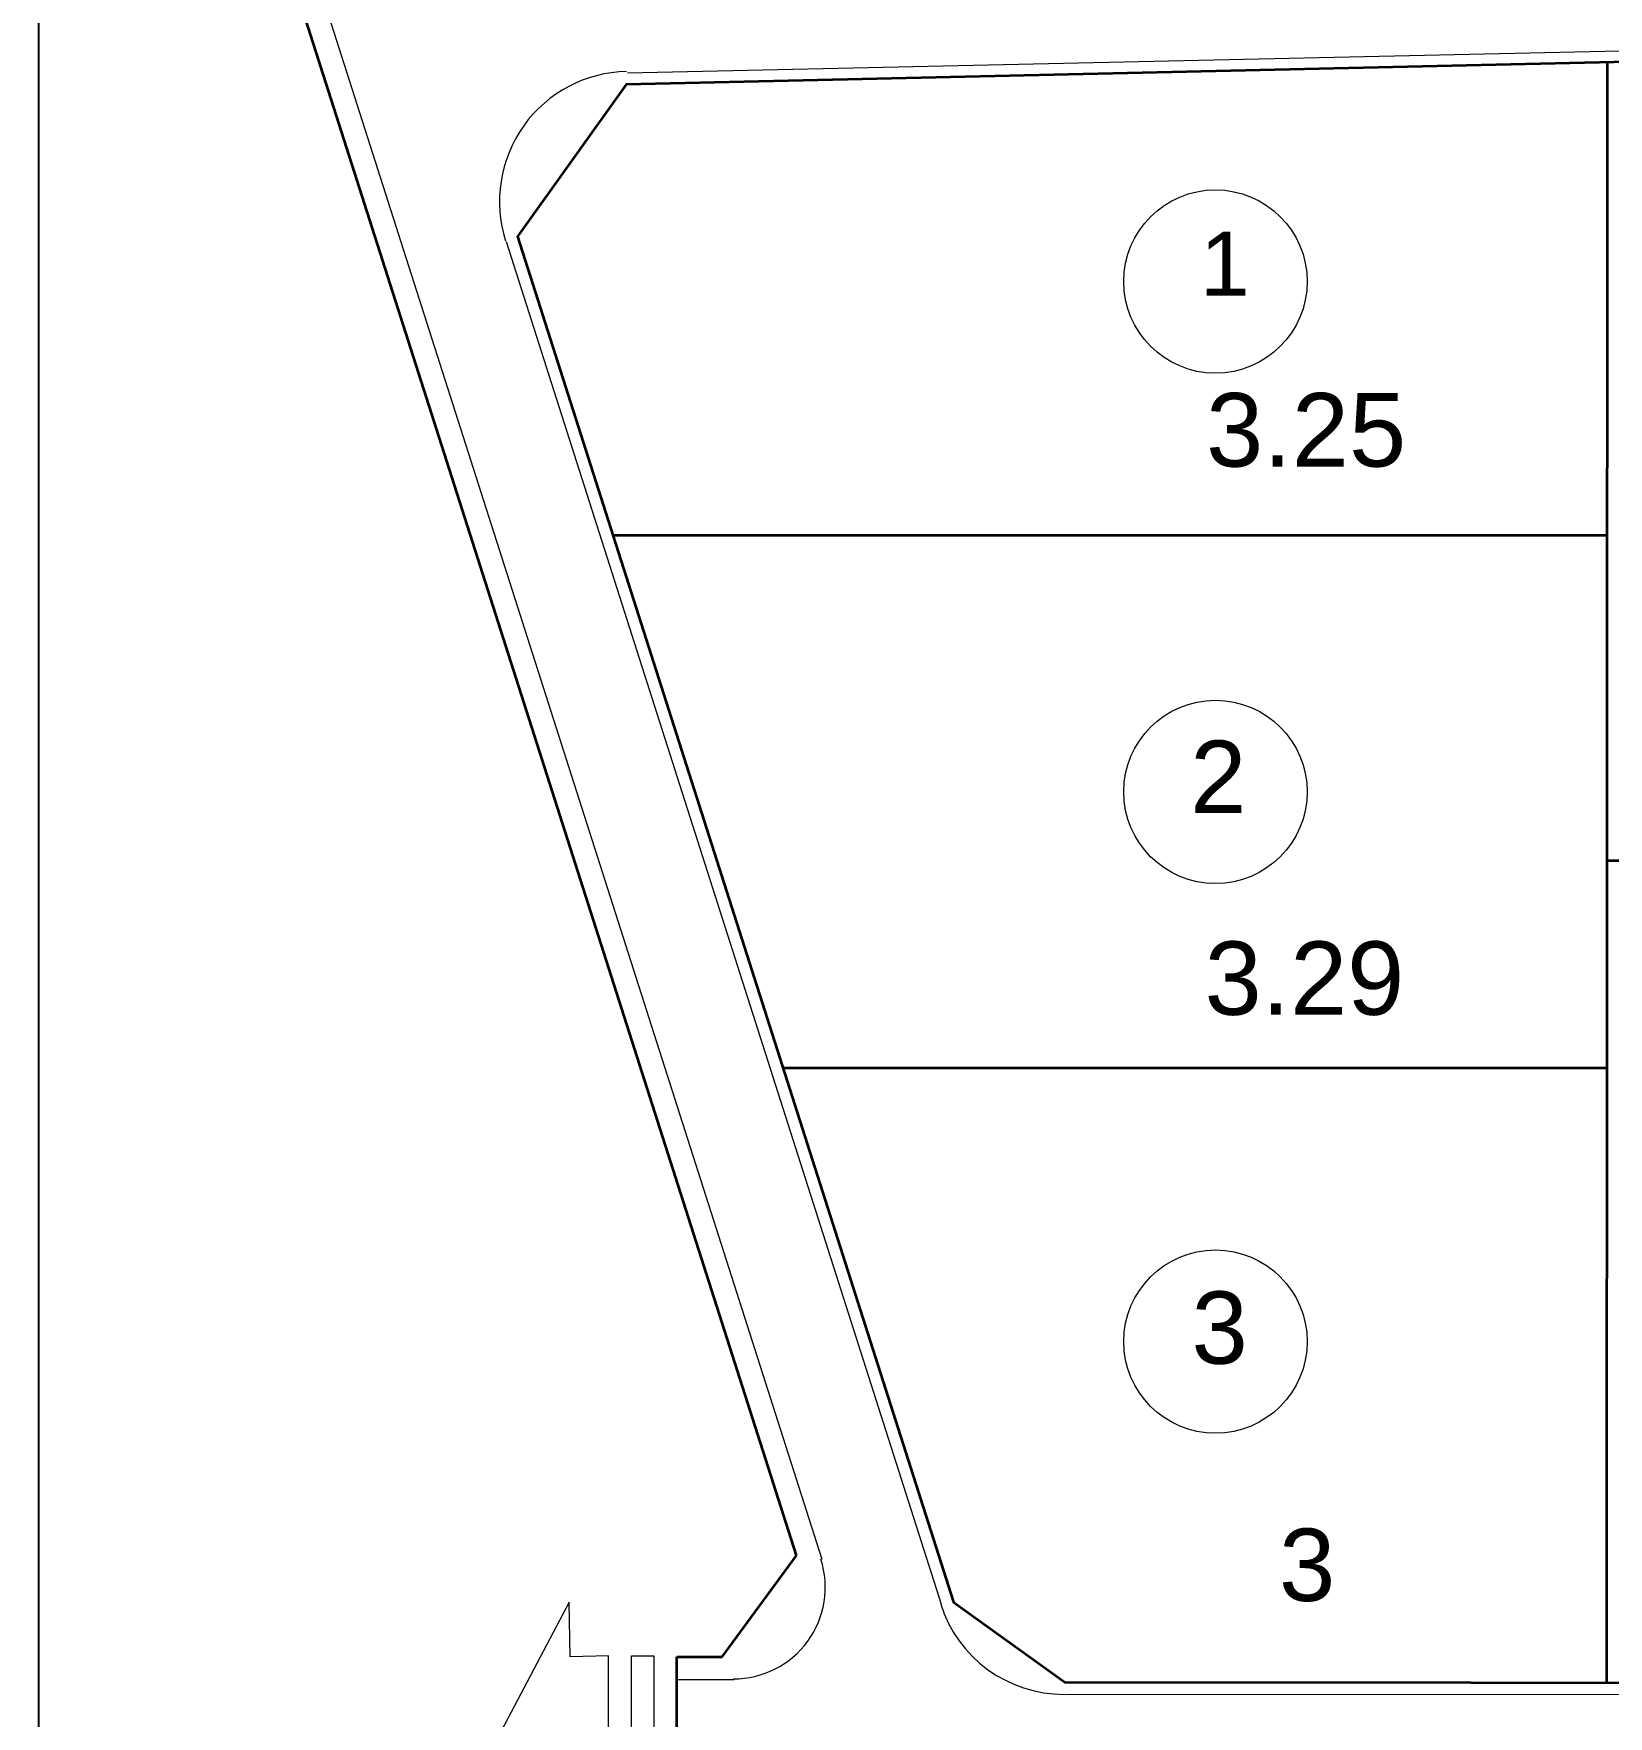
# Model space of a CAD drawing. Header units: millimetres. Extents: x -1787 to 4633, y 81 to 2259.
# Drawn here: x 422.5 to 831.7, y 1097.8 to 1535.2 of the extents above; entities that cross this region are included whole.
import ezdxf
from ezdxf.xclip import XClip

# ---------------------------------------------------------------- set-up
doc = ezdxf.new("R2010")
doc.units = ezdxf.units.MM
doc.header["$MEASUREMENT"] = 0
doc.header["$XCLIPFRAME"] = 2
doc.layers.get('0').update_dxf_attribs({"linetype": 'CONTINUOUS'})
doc.styles.add('Arial$001', font='arial.ttf', dxfattribs={"height": 2.232})

# ---------------------------------------------------------------- blocks, each defined once
blk = doc.blocks.new('MF27BC930')
at = {"color": 1, "linetype": 'Continuous', "lineweight": 5, "true_color": 0x000001}
blk.add_lwpolyline([(10.689, 344.808), (583.358, 344.808), (583.358, 74.871), (10.689, 74.871)], close=True, dxfattribs=at)

msp = doc.modelspace()

# ---------------------------------------------------------------- linework, layer by layer
at = {"color": 1, "linetype": 'Continuous', "lineweight": 35, "true_color": 0x000001}
for points in [[(3594.01049, 777.80576), (681.43749, 779.99484), (681.43749, 825.84394), (689.22089, 825.84394), (711.35494, 856.00462), (649.08773, 1050.95449), (629.50761, 1065.54837), (589.61768, 1065.54837), (589.61768, 1113.2217), (601.4144, 1113.2217), (620.75128, 1139.61229), (457.29986, 1651.49253), (497.18979, 1664.26217), (512.75659, 1615.61592), (522.97231, 1611.35937)], [(831.26796, 1106.28961), (831.51119, 1527.56619), (831.51119, 1527.56619)], [(572.83472, 1404.85601), (831.26796, 1404.85601), (831.26796, 1404.85601)], [(1137.25291, 1320.21152), (831.26796, 1320.21152), (831.26796, 1320.21152)], [(617.34605, 1266.33579), (831.26796, 1266.33579), (831.26796, 1266.33579)]]:
    msp.add_lwpolyline(points, dxfattribs=at)
at = {"color": 5, "linetype": 'Continuous', "lineweight": 20, "true_color": 0x000005}
for points in [[(462.89418, 1653.31676), (627.31853, 1138.63937), (627.31853, 1138.63937)], [(576.84804, 1525.01226), (1112.07848, 1536.9306), (1112.07848, 1536.9306)], [(658.45213, 1126.84265), (545.34959, 1481.10902), (545.34959, 1481.10902)], [(604.5764, 1107.26253), (589.61768, 1107.26253), (589.61768, 1107.26253)], [(1112.32171, 1103.24922), (690.43705, 1103.49245), (690.43705, 1103.49245)]]:
    msp.add_lwpolyline(points, dxfattribs=at)
at = {"color": 1, "linetype": 'Continuous', "lineweight": 35, "true_color": 0x000001}
msp.add_lwpolyline([(1137.61776, 1509.44546), (1112.92979, 1534.13344), (576.48319, 1521.97187), (548.26836, 1482.44679), (661.49252, 1127.45073), (690.43705, 1106.65446), (1112.68655, 1106.28961), (1137.25291, 1130.61274)], close=True, dxfattribs=at)
at = {"color": 4, "linetype": 'Continuous', "lineweight": 15, "true_color": 0x000004}
for points in [[(561.88931, 1113.2217), (561.64608, 1127.45073), (540.72819, 1087.68242), (563.47032, 1049.00864), (562.86224, 1065.18352), (571.8618, 1065.54837), (571.8618, 1113.46493)], [(583.65851, 1113.46493), (583.65851, 1065.54837), (577.82096, 1065.54837), (577.82096, 1113.46493)]]:
    msp.add_lwpolyline(points, close=True, dxfattribs=at)
at = {"color": 5, "linetype": 'Continuous', "lineweight": 20, "true_color": 0x000005}
for points in [[(576.60481, 1525.37711), (565.90263, 1525.13388), (556.05176, 1519.90441), (549.84936, 1511.2697), (549.84936, 1511.2697), (543.64697, 1502.51337), (541.94435, 1491.44635), (545.10635, 1481.35225)], [(604.33317, 1107.50576), (611.99496, 1107.50576), (619.17028, 1111.15423), (623.67006, 1117.35663), (623.67006, 1117.35663), (628.16984, 1123.43741), (629.38599, 1131.34243), (627.0753, 1138.63937)]]:
    msp.add_open_spline(points, degree=3, knots=[0, 0, 0, 0, 0.125, 0.125, 0.125, 0.125001, 1, 1, 1, 1], dxfattribs=at)
at = {"color": 7, "linetype": 'Continuous', "lineweight": 15, "true_color": 0x000007}
for points in [[(729.59728, 1494.60835), (716.46279, 1494.60835), (705.76062, 1483.90618), (705.76062, 1470.77169), (705.76062, 1470.77169), (705.76062, 1457.6372), (716.46279, 1446.93502), (729.59728, 1446.93502), (729.59728, 1446.93502), (742.73177, 1446.93502), (753.43395, 1457.6372), (753.43395, 1470.77169), (753.43395, 1470.77169), (753.43395, 1483.90618), (742.73177, 1494.60835), (729.59728, 1494.60835)], [(729.59728, 1361.92569), (716.46279, 1361.92569), (705.76062, 1351.22351), (705.76062, 1338.08902), (705.76062, 1338.08902), (705.76062, 1324.95453), (716.46279, 1314.25236), (729.59728, 1314.25236), (729.59728, 1314.25236), (742.73177, 1314.25236), (753.43395, 1324.95453), (753.43395, 1338.08902), (753.43395, 1338.08902), (753.43395, 1351.22351), (742.73177, 1361.92569), (729.59728, 1361.92569)], [(729.59728, 1219.02731), (716.46279, 1219.02731), (705.76062, 1208.32513), (705.76062, 1195.19064), (705.76062, 1195.19064), (705.76062, 1182.05615), (716.46279, 1171.35398), (729.59728, 1171.35398), (729.59728, 1171.35398), (742.73177, 1171.35398), (753.43395, 1182.05615), (753.43395, 1195.19064), (753.43395, 1195.19064), (753.43395, 1208.32513), (742.73177, 1219.02731), (729.59728, 1219.02731)]]:
    msp.add_open_spline(points, degree=3, knots=[0, 0, 0, 0, 0.0625, 0.0625, 0.0625, 0.062501, 0.125, 0.125, 0.125, 0.125001, 0.1875, 0.1875, 0.1875, 0.187501, 1, 1, 1, 1], dxfattribs=at)
at = {"color": 5, "linetype": 'Continuous', "lineweight": 20, "true_color": 0x000005}
msp.add_open_spline([(658.2089, 1126.96427), (662.58706, 1112.97847), (675.59994, 1103.49245), (690.31543, 1103.49245)], degree=3, dxfattribs=at)

# ---------------------------------------------------------------- block references
at = {"color": 7, "true_color": 0xffffff}
ref = msp.add_blockref('MF27BC930', (343.95408, -274.88924), dxfattribs=dict(at, xscale=7.35, yscale=7.35, zscale=7.35))
XClip(ref).set_block_clipping_path([(10.854402852, 74.6722994652), (583.4903386809, 344.7086631016)])

# ---------------------------------------------------------------- texts
at = {"color": 7, "true_color": 0x000007, "style": 'Arial$001'}
for s, height, p in [('1', 16.64334, (725.58397, 1467.09903)), ('3.25', 19.127931, (727.16497, 1422.65503)), ('2', 18.81606, (723.03004, 1332.61187)), ('3.29', 19.073639, (726.80012, 1280.14521)), ('3', 18.80779, (723.39488, 1189.4291)), ('3', 18.80779, (746.13701, 1127.76997))]:
    msp.add_text(s, height=height, dxfattribs=at).set_placement(p)

doc.saveas('drawing.dxf')
